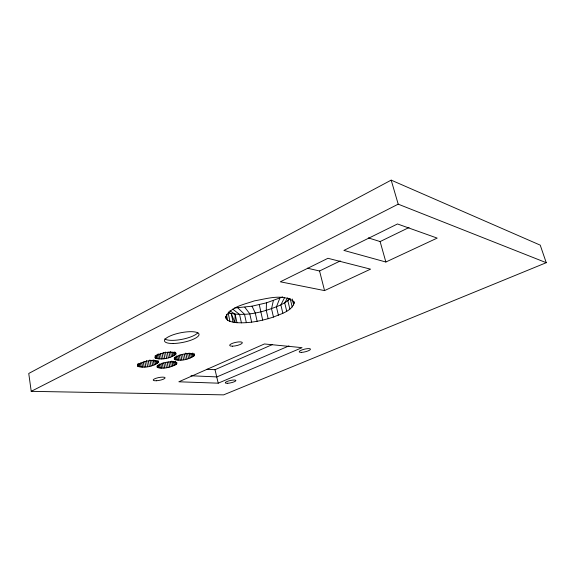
<?xml version="1.0" encoding="UTF-8"?>
<svg xmlns="http://www.w3.org/2000/svg" width="575" height="575" viewBox="0 0 575 575"><rect width="100%" height="100%" fill="white"/><g stroke="black" fill="none" stroke-linecap="round" stroke-linejoin="round"><path stroke-width="0.86" d="M229.914 310.802L235.118 314.273L234.959 322.532C247.998 323.725 261.093 321.03 273.463 317.069C280.816 313.849 291.202 311.478 294.192 303.118L293.775 301.401M282.728 296.873L266.455 302.838L266.261 310.378L268.187 318.715M158.341 362.322L158.355 361.855C152.202 359.088 142.363 360.963 137.59 365.722L137.763 366.16C144.268 368.367 153.051 366.699 158.341 362.322L158.01 360.575M175.928 354.013L175.742 353.086C169.136 351.052 159.807 352.453 154.912 357.427L155.049 357.887C161.589 360.338 170.559 358.433 175.928 354.013L175.619 352.418M194.544 355.364L194.436 354.466C188.011 352.453 179.077 354.013 174.189 358.699L174.282 359.145C180.622 361.567 189.254 359.519 194.544 355.364L194.199 353.639M273.355 300.66L271.522 308.732L273.463 317.069M279.802 298.209L276.431 306.885L278.401 315.244M284.452 297.879L280.866 304.887C264.565 311.93 245.812 317.048 228.131 312.872L229.986 321.432L234.959 322.532L231.265 313.742L228.347 311.966M287.716 297.757L284.704 302.788L280.866 304.887L282.85 313.274M289.247 298.482L287.831 300.646L284.704 302.788L286.709 311.204M176.719 363.939L176.884 362.588C170.523 360.798 161.748 362.135 156.953 366.764L157.083 367.188C163.314 369.488 171.17 367.353 176.719 363.939L176.388 362.236M391.18 180.133L28.75 373.463L31.222 391.338L223.61 394.867L546.25 262.696L540.234 245.144L391.18 180.133L398.209 204.161L546.25 262.696M31.222 391.338L398.209 204.161M307.409 268.194L319.556 270.99L340.278 260.921M368.338 237.892L380.118 241.565L409.055 227.506M324.552 290.598L370.544 269.158L327.958 258.29L280.327 281.8L324.552 290.598L319.556 270.99M385.868 262.013L437.173 238.1L397.497 223.963L343.893 250.42L385.868 262.013L380.118 241.565M206.957 369.265L215.021 369.703L272.579 344.482M288.995 345.898L216.919 376.912L190.979 375.77M218.213 383.173L302.076 347.659L264.399 343.965L178.832 381.793L218.213 383.173L215.021 369.703M234.622 308.006L252.015 306.18L266.455 302.838M294.192 303.118L293.739 301.422C282.498 293.48 266.822 298.777 254.344 300.883C244.447 304.434 230.525 306.59 225.81 317.156L226.263 318.852L227.671 320.289L229.986 321.432M232.731 309.156L239.567 314.453L241.421 322.87M237.877 307.912L244.497 314.281L246.359 322.668M244.821 307.266L249.766 313.77L251.642 322.129M252.015 306.18L255.243 312.929L257.133 321.274M292.222 299.014L293.674 305.002M292.208 307.014L290.159 298.511L287.831 300.646L289.865 309.106M262.696 320.124L259.282 304.692M235.118 314.273L236.965 322.733M231.265 313.742L233.119 322.252M226.37 314.259L227.671 320.289M225.702 316.25L226.263 318.852M193.818 354.164L194.163 355.889M192.812 352.993L193.502 356.435M191.899 353.553L192.589 356.996M190.591 353.258L191.446 357.549M189.082 352.935L190.102 358.088M187.587 353.438L188.607 358.584M185.804 353.036L186.99 359.037M184.287 354.286L185.301 359.433M182.577 354.603L183.583 359.756M180.888 354.84L181.894 359.993M179.263 354.983L180.27 360.144M177.927 355.896L178.76 360.202M176.575 355.86L177.416 360.173M175.109 352.166L175.569 354.552M175.591 356.586L176.259 360.043M174.318 351.936L174.929 355.113M174.836 357.226L175.339 359.828M175.447 361.071L176.101 364.464M173.341 352.166L174.024 355.695M174.333 357.787L174.671 359.526M174.577 361.61L175.231 365.003M172.026 351.857L172.874 356.263M173.312 361.301L174.124 365.535M170.502 351.533L171.515 356.816M171.853 360.978L172.831 366.052M168.978 352.051L169.992 357.327M170.394 361.467L171.364 366.541M167.332 352.518L168.338 357.794M168.813 361.912L169.783 366.987M165.435 352.037L166.606 358.196M167.16 362.3L168.123 367.368M163.674 352.367L164.838 358.527M165.471 362.609L166.434 367.684M162.093 353.488L163.092 358.771M163.803 362.847L164.759 367.928M160.411 353.632L161.41 358.922M162.193 363.005L163.149 368.086M160.849 363.91L161.647 368.158M158.844 353.69L159.836 358.987M159.498 363.889L160.288 368.137M157.528 354.171L158.42 358.951M158.492 364.622L159.124 368.022M157.701 361.093L158.024 362.832M156.458 354.825L157.198 358.814M156.939 360.762L157.428 363.371M157.708 365.269L158.19 367.827M155.617 355.393L156.213 358.592M157.183 365.837L157.5 367.547M155.911 360.453L156.558 363.925M155.042 355.875L155.487 358.275M154.653 360.137L155.451 364.471M153.18 359.806L154.143 365.01M151.692 360.309L152.655 365.506M149.924 359.9L151.038 365.959M148.386 361.158L149.335 366.354M146.488 360.611L147.595 366.685M144.922 361.725L145.863 366.929M143.247 361.876L144.188 367.087M141.838 362.811L142.622 367.159M140.422 362.782L141.206 367.137M139.351 363.529L139.977 367.022M138.352 363.321L138.978 366.814M137.763 363.896L138.23 366.527M137.447 364.399L137.763 366.16M197.857 332.688A17.566 4.995 -11.1 0 1 181.607 339.408A17.566 4.995 -11.1 0 1 164.702 338.912M173.197 343.491A17.588 4.938 -11.1 0 0 199.058 334.434A17.588 4.938 -11.1 0 0 173.075 334.815A17.588 4.938 -11.1 0 0 173.197 343.491M227.729 383.273A5.441 1.186 -12.3 0 0 235.887 380.614A5.441 1.186 -12.3 0 0 228.103 381.096A5.441 1.186 -12.3 0 0 227.729 383.273M301.386 352.382A5.815 1.373 -13.5 0 0 310.457 349.392A5.815 1.373 -13.5 0 0 302.68 349.672A5.815 1.373 -13.5 0 0 301.386 352.382M232.588 346.179A6.49 1.696 -12.3 0 0 242.362 342.822A6.49 1.696 -12.3 0 0 233.119 343.067A6.49 1.696 -12.3 0 0 232.588 346.179M156.386 380.751A6.073 1.438 -11 0 0 165.097 377.797A6.073 1.438 -11 0 0 155.918 378.307A6.073 1.438 -11 0 0 156.386 380.751"/></g></svg>
